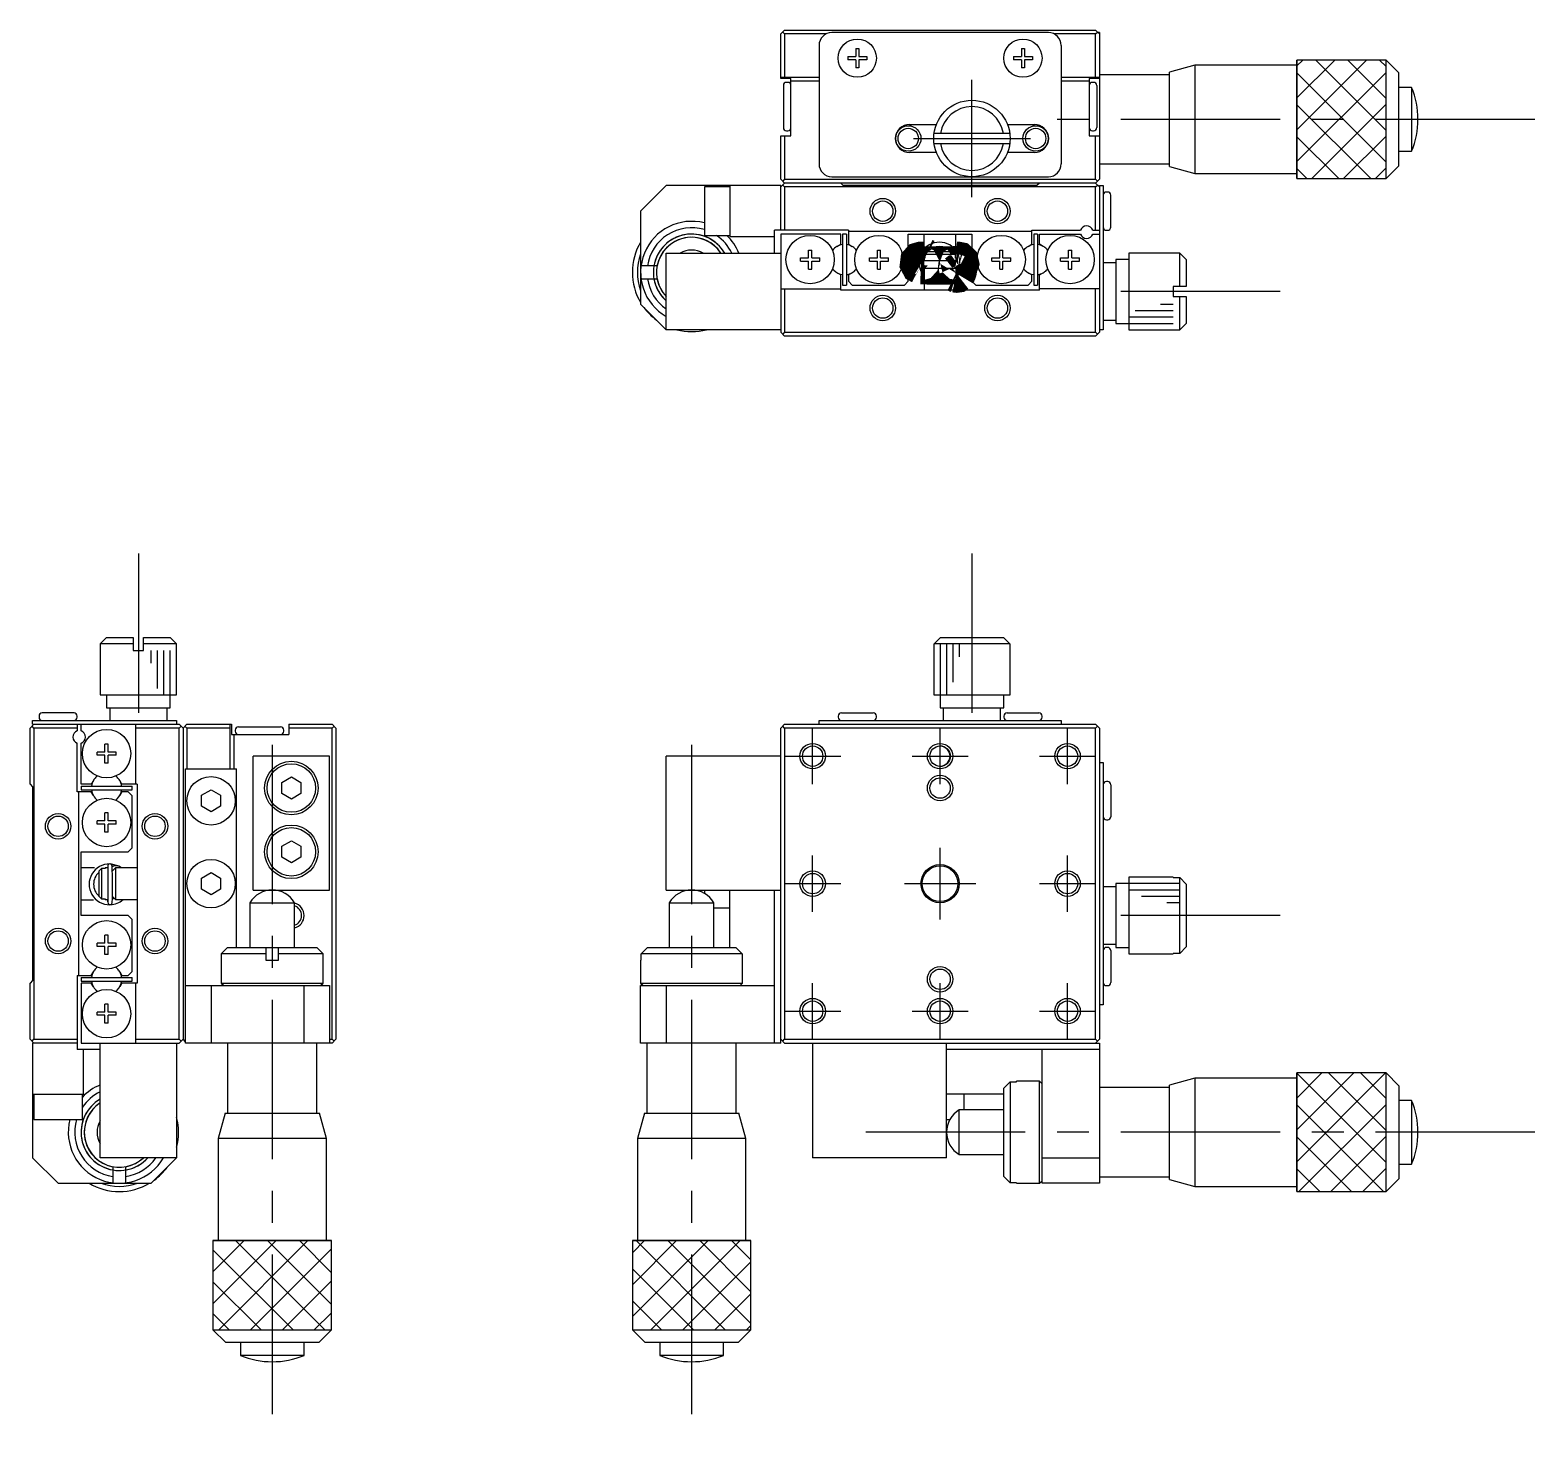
# Model space of a CAD drawing. Extents: x 139 to 374, y 8 to 180.
# Drawn here: x 138.9 to 257, y 69 to 180 of the extents above; entities that cross this region are included whole.
import ezdxf

# ---------------------------------------------------------------- set-up
doc = ezdxf.new("R2010")
doc.units = 0
doc.header["$LTSCALE"] = 10
doc.linetypes.add('CENTER', pattern=[2, 1.25, -0.25, 0.25, -0.25])
doc.layers.get('0').update_dxf_attribs({"linetype": 'CONTINUOUS'})
doc.layers.add('CENTER', color=1, linetype='CENTER')

msp = doc.modelspace()

# ---------------------------------------------------------------- linework, layer by layer
at = {"color": 7, "linetype": 'CONTINUOUS'}
for p, q in [((197.79972, 179.743515), (198.09972, 180.043515)), ((197.79972, 176.243515), (197.79972, 179.743515)), ((197.94972, 179.893515), (198.09972, 179.743515)), ((198.09972, 180.043515), (222.49972, 180.043515)), ((198.09972, 179.743515), (198.09972, 176.343515)), ((201.36383, 179.743515), (198.09972, 179.743515)), ((218.79972, 179.843515), (201.79972, 179.843515)), ((222.49972, 179.743515), (219.23561, 179.743515)), ((222.49972, 180.043515), (222.79972, 179.743515)), ((222.49972, 179.743515), (222.64972, 179.893515)), ((222.49972, 176.343515), (222.49972, 179.743515)), ((222.79972, 179.843515), (222.69972, 179.843515)), ((222.79972, 179.843515), (222.79972, 168.343515)), ((200.79972, 178.843515), (200.79972, 169.543515)), ((203.67472, 178.593515), (203.92472, 178.593515)), ((203.67472, 178.593515), (203.67472, 177.968515)), ((203.92472, 178.593515), (203.92472, 177.968515)), ((216.67472, 178.593515), (216.92472, 178.593515)), ((216.67472, 178.593515), (216.67472, 177.968515)), ((216.92472, 178.593515), (216.92472, 177.968515)), ((219.79972, 178.843515), (219.79972, 169.543515)), ((203.04972, 177.968515), (203.67472, 177.968515)), ((203.04972, 177.968515), (203.04972, 177.718515)), ((203.67472, 177.718515), (203.04972, 177.718515)), ((203.67472, 177.718515), (203.67472, 177.093515)), ((203.92472, 177.968515), (204.54972, 177.968515)), ((203.92472, 177.718515), (203.92472, 177.093515)), ((204.54972, 177.718515), (203.92472, 177.718515)), ((204.54972, 177.968515), (204.54972, 177.718515)), ((216.04972, 177.968515), (216.67472, 177.968515)), ((216.04972, 177.968515), (216.04972, 177.718515)), ((216.67472, 177.718515), (216.04972, 177.718515)), ((216.67472, 177.718515), (216.67472, 177.093515)), ((216.92472, 177.968515), (217.54972, 177.968515)), ((216.92472, 177.718515), (216.92472, 177.093515)), ((217.54972, 177.718515), (216.92472, 177.718515)), ((217.54972, 177.968515), (217.54972, 177.718515)), ((230.29972, 177.293515), (228.29972, 176.743515)), ((238.29972, 177.293515), (230.29972, 177.293515)), ((230.29972, 177.293515), (230.29972, 168.793515)), ((245.29972, 177.693515), (238.29972, 177.693515)), ((238.29972, 168.393515), (238.29972, 177.693515)), ((245.29972, 177.693515), (238.29972, 177.693515)), ((238.29972, 177.693515), (238.29972, 168.393515)), ((245.29972, 168.393515), (245.29972, 177.693515)), ((246.29972, 176.693515), (245.29972, 177.693515)), ((245.29972, 168.393515), (245.29972, 177.693515)), ((197.79972, 176.343515), (200.79972, 176.343515)), ((198.59972, 176.243515), (197.79972, 176.243515)), ((198.59972, 171.743515), (198.59972, 176.243515)), ((200.79972, 176.043515), (198.59972, 176.043515)), ((203.92472, 177.093515), (203.67472, 177.093515)), ((216.92472, 177.093515), (216.67472, 177.093515)), ((219.79972, 176.343515), (222.79972, 176.343515)), ((221.99972, 176.043515), (219.79972, 176.043515)), ((222.79972, 176.243515), (221.99972, 176.243515)), ((221.99972, 176.243515), (221.99972, 171.743515)), ((228.29972, 176.543515), (222.79972, 176.543515)), ((228.29972, 169.343515), (228.29972, 176.743515)), ((246.29972, 169.393515), (246.29972, 176.693515)), ((197.99972, 175.693515), (197.99972, 172.393515)), ((198.34972, 175.943515), (198.24972, 175.943515)), ((222.34972, 175.943515), (222.24972, 175.943515)), ((222.59972, 175.693515), (222.59972, 172.393515)), ((247.29972, 175.543515), (246.29972, 175.543515)), ((247.29972, 175.543515), (247.29972, 170.543515)), ((207.89972, 172.643515), (210.008663, 172.643515)), ((215.590777, 172.643515), (217.69972, 172.643515)), ((197.79972, 168.343515), (197.79972, 171.743515)), ((197.79972, 171.743515), (198.59972, 171.743515)), ((198.09972, 171.743515), (198.09972, 168.343515)), ((198.24972, 172.143515), (198.34972, 172.143515)), ((215.772934, 171.943515), (209.826506, 171.943515)), ((221.99972, 171.743515), (222.79972, 171.743515)), ((222.24972, 172.143515), (222.34972, 172.143515)), ((222.49972, 168.343515), (222.49972, 171.743515)), ((210.008663, 170.443515), (207.89972, 170.443515)), ((209.826506, 171.143515), (215.772934, 171.143515)), ((217.69972, 170.443515), (215.590777, 170.443515)), ((246.29972, 170.543515), (247.29972, 170.543515)), ((222.79972, 169.543515), (228.29972, 169.543515)), ((228.29972, 169.343515), (230.29972, 168.793515)), ((245.29972, 168.393515), (246.29972, 169.393515)), ((188.79972, 167.843515), (186.79972, 165.843515)), ((197.79972, 167.843515), (188.79972, 167.843515)), ((191.79972, 167.743515), (191.79972, 163.943515)), ((193.79972, 167.743515), (191.79972, 167.743515)), ((193.79972, 167.843515), (193.79972, 163.843515)), ((198.09972, 168.043515), (197.79972, 168.343515)), ((197.79972, 167.743515), (198.09972, 168.043515)), ((197.79972, 164.343515), (197.79972, 167.843515)), ((198.09972, 168.343515), (197.94972, 168.193515)), ((197.94972, 167.893515), (198.09972, 167.743515)), ((198.09972, 168.343515), (222.49972, 168.343515)), ((222.49972, 168.043515), (198.09972, 168.043515)), ((222.49972, 167.743515), (198.09972, 167.743515)), ((198.09972, 167.743515), (198.09972, 164.343515)), ((201.79972, 168.543515), (218.79972, 168.543515)), ((202.69972, 167.843515), (202.49972, 168.043515)), ((217.89972, 167.843515), (202.69972, 167.843515)), ((218.09972, 168.043515), (217.89972, 167.843515)), ((222.64972, 168.193515), (222.49972, 168.343515)), ((222.79972, 168.343515), (222.49972, 168.043515)), ((222.79972, 167.743515), (222.49972, 168.043515)), ((222.49972, 167.743515), (222.64972, 167.893515)), ((222.49972, 164.343515), (222.49972, 167.743515)), ((222.79972, 167.843515), (223.09972, 167.843515)), ((222.79972, 167.843515), (222.79972, 156.343515)), ((223.09972, 167.843515), (223.09972, 156.543515)), ((230.29972, 168.793515), (238.29972, 168.793515)), ((238.29972, 168.393515), (245.29972, 168.393515)), ((238.29972, 168.393515), (245.29972, 168.393515)), ((223.44972, 167.343515), (223.34972, 167.343515)), ((223.69972, 164.593515), (223.69972, 167.093515)), ((186.79972, 165.843515), (186.79972, 158.543515)), ((203.09972, 164.343515), (197.29972, 164.343515)), ((197.29972, 162.543515), (197.29972, 164.343515)), ((203.09972, 164.343515), (203.09972, 163.244981)), ((217.49972, 164.243515), (203.09972, 164.243515)), ((217.49972, 164.343515), (221.322751, 164.343515)), ((217.49972, 163.244981), (217.49972, 164.343515)), ((222.27669, 164.343515), (222.79972, 164.343515)), ((223.34972, 164.343515), (223.44972, 164.343515)), ((191.79972, 163.943515), (193.79972, 163.943515)), ((193.79972, 163.843515), (197.29972, 163.843515)), ((202.49972, 164.043515), (197.79972, 164.043515)), ((197.79972, 164.043515), (197.79972, 156.343515)), ((202.20447, 163.074519), (202.49972, 163.244981)), ((202.49972, 163.244981), (202.49972, 164.043515)), ((202.94972, 164.043515), (202.64972, 164.043515)), ((202.64972, 164.043515), (202.64972, 160.043515)), ((202.94972, 164.043515), (202.94972, 160.043515)), ((203.09972, 163.244981), (203.39497, 163.074519)), ((207.79972, 164.043515), (212.79972, 164.043515)), ((207.79972, 160.343515), (207.79972, 164.043515)), ((209.02972, 164.043515), (209.02972, 163.058302)), ((211.52972, 162.989282), (211.52972, 164.043515)), ((212.79972, 164.043515), (212.79972, 160.343515)), ((217.20447, 163.074519), (217.49972, 163.244981)), ((217.94972, 164.043515), (217.64972, 164.043515)), ((217.64972, 164.043515), (217.64972, 160.043515)), ((217.94972, 164.043515), (217.94972, 160.043515)), ((218.09972, 163.244981), (218.09972, 164.043515)), ((218.09972, 164.043515), (221.322751, 164.043515)), ((218.39497, 163.074519), (218.09972, 163.244981)), ((222.27669, 164.043515), (222.79972, 164.043515)), ((188.79972, 162.543515), (197.79972, 162.543515)), ((188.79972, 156.543515), (188.79972, 162.543515)), ((199.34972, 162.168515), (199.97472, 162.168515)), ((199.34972, 161.918515), (199.34972, 162.168515)), ((199.34972, 161.918515), (199.97472, 161.918515)), ((199.97472, 162.793515), (200.22472, 162.793515)), ((199.97472, 162.168515), (199.97472, 162.793515)), ((199.97472, 161.293515), (199.97472, 161.918515)), ((200.22472, 162.168515), (200.22472, 162.793515)), ((200.22472, 162.168515), (200.84972, 162.168515)), ((200.22472, 161.293515), (200.22472, 161.918515)), ((200.22472, 161.918515), (200.84972, 161.918515)), ((200.84972, 161.918515), (200.84972, 162.168515)), ((204.74972, 162.168515), (205.37472, 162.168515)), ((204.74972, 161.918515), (204.74972, 162.168515)), ((204.74972, 161.918515), (205.37472, 161.918515)), ((205.37472, 162.793515), (205.62472, 162.793515)), ((205.37472, 162.168515), (205.37472, 162.793515)), ((205.37472, 161.293515), (205.37472, 161.918515)), ((205.62472, 162.168515), (205.62472, 162.793515)), ((205.62472, 162.168515), (206.24972, 162.168515)), ((205.62472, 161.293515), (205.62472, 161.918515)), ((205.62472, 161.918515), (206.24972, 161.918515)), ((206.24972, 161.918515), (206.24972, 162.168515)), ((211.640231, 161.945134), (208.860576, 161.945134)), ((209.00958, 161.962215), (209.045758, 162.141881)), ((209.049591, 162.079808), (209.025899, 162.060073)), ((209.045758, 162.141881), (209.099486, 162.295869)), ((209.09972, 162.143515), (209.04972, 162.143515)), ((209.04972, 162.143515), (209.04972, 161.943515)), ((209.04972, 161.943515), (209.056849, 161.936387)), ((211.54972, 161.943515), (209.04972, 161.943515)), ((209.099449, 162.266187), (209.087165, 162.265892)), ((209.093005, 162.28023), (209.09972, 162.273515)), ((209.309771, 162.643515), (209.09972, 162.443515)), ((209.09972, 162.443515), (209.09972, 162.143515)), ((211.49972, 162.443515), (209.09972, 162.443515)), ((211.28967, 162.643515), (209.309771, 162.643515)), ((211.49972, 162.443515), (211.28967, 162.643515)), ((211.49972, 162.143515), (211.49972, 162.443515)), ((211.54972, 162.143515), (211.49972, 162.143515)), ((211.545881, 161.939677), (211.54972, 161.943515)), ((211.54972, 161.943515), (211.54972, 162.143515)), ((214.34972, 162.168515), (214.97472, 162.168515)), ((214.34972, 161.918515), (214.34972, 162.168515)), ((214.34972, 161.918515), (214.97472, 161.918515)), ((214.97472, 162.793515), (215.22472, 162.793515)), ((214.97472, 162.168515), (214.97472, 162.793515)), ((214.97472, 161.293515), (214.97472, 161.918515)), ((215.22472, 162.168515), (215.22472, 162.793515)), ((215.22472, 162.168515), (215.84972, 162.168515)), ((215.22472, 161.293515), (215.22472, 161.918515)), ((215.22472, 161.918515), (215.84972, 161.918515)), ((215.84972, 161.918515), (215.84972, 162.168515)), ((219.74972, 162.168515), (220.37472, 162.168515)), ((219.74972, 161.918515), (219.74972, 162.168515)), ((219.74972, 161.918515), (220.37472, 161.918515)), ((220.37472, 162.793515), (220.62472, 162.793515)), ((220.37472, 162.168515), (220.37472, 162.793515)), ((220.37472, 161.293515), (220.37472, 161.918515)), ((220.62472, 162.168515), (220.62472, 162.793515)), ((220.62472, 162.168515), (221.24972, 162.168515)), ((220.62472, 161.293515), (220.62472, 161.918515)), ((220.62472, 161.918515), (221.24972, 161.918515)), ((221.24972, 161.918515), (221.24972, 162.168515)), ((224.09972, 161.793515), (223.09972, 161.793515)), ((224.09972, 162.043515), (224.09972, 157.043515)), ((225.09972, 162.043515), (224.09972, 162.043515)), ((225.09972, 162.543515), (225.09972, 156.543515)), ((229.09972, 162.543515), (225.09972, 162.543515)), ((229.09972, 159.943515), (229.09972, 162.543515)), ((229.59972, 162.043515), (229.09972, 162.543515)), ((229.59972, 162.043515), (229.59972, 159.943515)), ((188.095557, 161.543515), (186.831093, 161.543515)), ((199.97472, 161.293515), (200.22472, 161.293515)), ((202.49972, 160.842049), (202.20447, 161.012512)), ((202.49972, 159.643515), (202.49972, 160.842049)), ((203.39497, 161.012512), (203.09972, 160.842049)), ((203.09972, 160.842049), (203.09972, 160.343515)), ((205.37472, 161.293515), (205.62472, 161.293515)), ((209.28775, 161.581545), (209.04972, 161.343515)), ((211.54972, 161.343515), (209.04972, 161.343515)), ((209.04972, 161.343515), (209.04972, 159.643515)), ((209.145018, 161.438935), (209.079306, 161.585572)), ((209.160565, 161.454368), (209.146642, 161.584136)), ((211.54972, 161.343515), (211.309992, 161.583243)), ((211.54972, 159.643515), (211.54972, 161.343515)), ((211.594839, 160.939442), (211.549731, 160.951051)), ((211.549739, 160.882288), (211.58657, 160.93581)), ((211.591578, 160.943469), (211.659678, 161.058671)), ((211.659678, 161.058671), (211.848455, 161.748326)), ((214.97472, 161.293515), (215.22472, 161.293515)), ((217.49972, 160.842049), (217.20447, 161.012512)), ((217.49972, 160.343515), (217.49972, 160.842049)), ((218.09972, 160.842049), (218.39497, 161.012512)), ((218.09972, 159.643515), (218.09972, 160.842049)), ((220.37472, 161.293515), (220.62472, 161.293515)), ((186.831093, 160.543515), (188.095557, 160.543515)), ((197.79972, 159.743515), (202.49972, 159.743515)), ((198.09972, 159.743515), (198.09972, 156.343515)), ((218.09972, 159.643515), (202.49972, 159.643515)), ((202.64972, 160.043515), (202.94972, 160.043515)), ((203.09972, 160.343515), (203.39972, 160.043515)), ((203.39972, 160.043515), (207.49972, 160.043515)), ((207.49972, 160.043515), (207.79972, 160.343515)), ((212.79972, 160.343515), (213.09972, 160.043515)), ((213.09972, 160.043515), (217.19972, 160.043515)), ((217.19972, 160.043515), (217.49972, 160.343515)), ((217.64972, 160.043515), (217.94972, 160.043515)), ((222.79972, 159.743515), (218.09972, 159.743515)), ((222.49972, 156.343515), (222.49972, 159.743515)), ((228.59972, 159.943515), (228.59972, 159.143515)), ((229.59972, 159.943515), (228.59972, 159.943515)), ((186.79972, 158.543515), (188.79972, 156.543515)), ((228.59972, 159.143515), (229.59972, 159.143515)), ((229.09972, 156.543515), (229.09972, 159.143515)), ((229.59972, 159.143515), (229.59972, 157.043515)), ((223.09972, 157.293515), (224.09972, 157.293515)), ((197.79972, 156.543515), (188.79972, 156.543515)), ((198.09972, 156.043515), (197.79972, 156.343515)), ((198.09972, 156.343515), (197.94972, 156.193515)), ((198.09972, 156.343515), (222.49972, 156.343515)), ((222.49972, 156.043515), (198.09972, 156.043515)), ((222.64972, 156.193515), (222.49972, 156.343515)), ((222.49972, 156.043515), (222.79972, 156.343515)), ((223.09972, 156.543515), (222.79972, 156.543515)), ((224.09972, 157.043515), (225.09972, 157.043515)), ((225.09972, 156.543515), (229.09972, 156.543515)), ((229.09972, 156.543515), (229.59972, 157.043515)), ((144.891284, 132.393415), (144.391284, 131.893415)), ((144.891284, 132.393415), (146.991284, 132.393415)), ((146.991284, 132.393415), (146.991284, 131.393415)), ((147.791284, 132.393415), (149.891284, 132.393415)), ((147.791284, 131.393415), (147.791284, 132.393415)), ((150.391284, 131.893415), (149.891284, 132.393415)), ((209.826506, 131.893415), (210.331928, 132.393415)), ((210.331928, 132.393415), (215.267513, 132.393415)), ((215.267513, 132.393415), (215.772934, 131.893415)), ((146.991284, 131.893415), (144.391284, 131.893415)), ((144.391284, 131.893415), (144.391284, 127.893415)), ((146.991284, 131.393415), (147.791284, 131.393415)), ((150.391284, 131.893415), (147.791284, 131.893415)), ((150.391284, 127.893415), (150.391284, 131.893415)), ((209.79972, 131.393415), (209.826506, 131.393415)), ((209.79972, 131.393415), (209.79972, 127.893415)), ((209.826506, 131.393415), (209.826506, 131.893415)), ((215.772934, 131.893415), (209.826506, 131.893415)), ((215.772934, 131.893415), (215.772934, 131.393415)), ((215.772934, 131.393415), (215.79972, 131.393415)), ((215.79972, 127.893415), (215.79972, 131.393415)), ((144.391284, 127.893415), (150.391284, 127.893415)), ((144.891284, 127.893415), (144.891284, 126.893415)), ((149.891284, 126.893415), (149.891284, 127.893415)), ((209.79972, 127.893415), (215.79972, 127.893415)), ((210.29972, 127.893415), (210.29972, 126.893415)), ((215.29972, 126.893415), (215.29972, 127.893415)), ((142.341284, 126.493415), (139.841284, 126.493415)), ((144.891284, 126.893415), (149.891284, 126.893415)), ((145.141284, 126.893415), (145.141284, 125.893415)), ((149.641284, 125.893415), (149.641284, 126.893415)), ((202.54972, 126.493415), (205.04972, 126.493415)), ((210.29972, 126.893415), (215.29972, 126.893415)), ((210.54972, 126.893415), (210.54972, 125.893415)), ((215.04972, 125.893415), (215.04972, 126.893415)), ((215.54972, 126.493415), (218.04972, 126.493415)), ((139.191284, 125.593415), (138.891284, 125.293415)), ((138.891284, 120.893415), (138.891284, 125.293415)), ((139.191284, 125.293415), (139.041284, 125.443415)), ((139.091284, 125.593415), (139.091284, 125.893415)), ((139.091284, 125.893415), (150.391284, 125.893415)), ((139.091284, 125.593415), (150.591284, 125.593415)), ((139.191284, 125.293415), (139.191284, 100.893415)), ((142.591284, 125.293415), (139.191284, 125.293415)), ((139.591284, 126.243415), (139.591284, 126.143415)), ((142.591284, 126.143415), (142.591284, 126.243415)), ((142.591284, 125.593415), (142.591284, 125.070385)), ((142.891284, 125.070385), (142.891284, 125.593415)), ((147.191284, 120.893415), (147.191284, 125.593415)), ((150.591284, 125.293415), (147.191284, 125.293415)), ((150.391284, 125.893415), (150.391284, 125.593415)), ((150.891284, 125.293415), (150.591284, 125.593415)), ((150.741284, 125.443415), (150.591284, 125.293415)), ((150.591284, 100.893415), (150.591284, 125.293415)), ((150.891284, 125.293415), (151.191284, 125.593415)), ((150.891284, 125.293415), (150.891284, 100.893415)), ((151.191284, 125.293415), (151.041284, 125.443415)), ((151.191284, 125.593415), (154.691284, 125.593415)), ((154.591284, 125.293415), (151.191284, 125.293415)), ((151.191284, 125.293415), (151.191284, 122.093415)), ((154.591284, 122.093415), (154.591284, 125.593415)), ((154.691284, 125.593415), (154.691284, 124.793415)), ((155.241284, 125.393415), (158.541284, 125.393415)), ((159.191284, 125.593415), (162.591284, 125.593415)), ((159.191284, 125.593415), (159.191284, 124.793415)), ((162.591284, 125.293415), (159.191284, 125.293415)), ((162.891284, 125.293415), (162.591284, 125.593415)), ((162.741284, 125.443415), (162.591284, 125.293415)), ((162.591284, 100.893415), (162.591284, 125.293415)), ((162.891284, 125.293415), (162.891284, 100.893415)), ((198.09972, 125.593415), (197.79972, 125.293415)), ((197.79972, 100.593415), (197.79972, 125.293415)), ((198.09972, 125.293415), (197.94972, 125.443415)), ((198.09972, 125.593415), (222.49972, 125.593415)), ((198.09972, 125.293415), (198.09972, 100.893415)), ((222.49972, 125.293415), (198.09972, 125.293415)), ((200.79972, 125.593415), (200.79972, 125.893415)), ((200.79972, 125.893415), (219.79972, 125.893415)), ((202.29972, 126.243415), (202.29972, 126.143415)), ((205.29972, 126.143415), (205.29972, 126.243415)), ((215.29972, 126.243415), (215.29972, 126.143415)), ((218.29972, 126.143415), (218.29972, 126.243415)), ((219.79972, 125.893415), (219.79972, 125.593415)), ((222.79972, 125.293415), (222.49972, 125.593415)), ((222.49972, 125.293415), (222.64972, 125.443415)), ((222.49972, 100.893415), (222.49972, 125.293415)), ((222.79972, 125.293415), (222.79972, 100.893415)), ((142.591284, 120.293415), (142.591284, 124.116446)), ((142.891284, 120.893415), (142.891284, 124.116446)), ((144.766284, 123.418415), (144.766284, 124.043415)), ((145.016284, 124.043415), (144.766284, 124.043415)), ((145.016284, 123.418415), (145.016284, 124.043415)), ((154.691284, 124.793415), (159.191284, 124.793415)), ((154.891284, 124.793415), (154.891284, 122.093415)), ((154.991284, 125.143415), (154.991284, 125.043415)), ((158.791284, 125.043415), (158.791284, 125.143415)), ((144.141284, 123.168415), (144.141284, 123.418415)), ((144.766284, 123.418415), (144.141284, 123.418415)), ((144.766284, 123.168415), (144.141284, 123.168415)), ((144.766284, 122.543415), (144.766284, 123.168415)), ((145.641284, 123.418415), (145.016284, 123.418415)), ((145.641284, 123.168415), (145.016284, 123.168415)), ((145.016284, 122.543415), (145.016284, 123.168415)), ((145.641284, 123.168415), (145.641284, 123.418415)), ((156.391284, 112.593415), (156.391284, 123.093415)), ((162.391284, 123.093415), (156.391284, 123.093415)), ((162.391284, 112.593415), (162.391284, 123.093415)), ((188.79972, 112.593415), (188.79972, 123.093415)), ((197.79972, 123.093415), (188.79972, 123.093415)), ((145.016284, 122.543415), (144.766284, 122.543415)), ((151.091284, 122.093415), (155.091284, 122.093415)), ((151.091284, 100.593415), (151.091284, 122.093415)), ((155.091284, 108.093415), (155.091284, 122.093415)), ((222.79972, 122.593415), (223.09972, 122.593415)), ((223.09972, 122.593415), (223.09972, 103.593415)), ((138.891284, 120.893415), (139.091284, 120.693415)), ((139.091284, 120.693415), (139.091284, 105.493415)), ((143.689818, 120.893415), (142.891284, 120.893415)), ((142.891284, 120.743415), (146.891284, 120.743415)), ((142.891284, 120.743415), (142.891284, 120.443415)), ((143.86028, 121.188665), (143.689818, 120.893415)), ((146.09275, 120.893415), (145.922287, 121.188665)), ((147.291284, 120.893415), (146.09275, 120.893415)), ((146.891284, 120.443415), (146.891284, 120.743415)), ((147.291284, 120.893415), (147.291284, 105.293415)), ((152.341284, 120.026428), (153.091284, 120.459441)), ((153.091284, 120.459441), (153.841284, 120.026428)), ((158.641284, 121.026428), (159.391284, 121.459441)), ((158.641284, 120.160403), (158.641284, 121.026428)), ((159.391284, 121.459441), (160.141284, 121.026428)), ((160.141284, 121.026428), (160.141284, 120.160403)), ((223.44972, 121.093415), (223.34972, 121.093415)), ((223.69972, 120.843415), (223.69972, 118.343415)), ((143.689818, 120.293415), (142.591284, 120.293415)), ((142.691284, 120.293415), (142.691284, 105.893415)), ((142.891284, 120.443415), (146.891284, 120.443415)), ((143.86028, 119.998165), (143.689818, 120.293415)), ((146.09275, 120.293415), (145.922287, 119.998165)), ((146.591284, 120.293415), (146.09275, 120.293415)), ((146.891284, 119.993415), (146.591284, 120.293415)), ((146.891284, 115.893415), (146.891284, 119.993415)), ((152.341284, 119.160403), (152.341284, 120.026428)), ((153.841284, 120.026428), (153.841284, 119.160403)), ((159.391284, 119.72739), (158.641284, 120.160403)), ((160.141284, 120.160403), (159.391284, 119.72739)), ((144.766284, 118.018415), (144.766284, 118.643415)), ((145.016284, 118.643415), (144.766284, 118.643415)), ((145.016284, 118.018415), (145.016284, 118.643415)), ((153.091284, 118.72739), (152.341284, 119.160403)), ((153.841284, 119.160403), (153.091284, 118.72739)), ((223.34972, 118.093415), (223.44972, 118.093415)), ((144.141284, 117.768415), (144.141284, 118.018415)), ((144.766284, 118.018415), (144.141284, 118.018415)), ((144.766284, 117.768415), (144.141284, 117.768415)), ((144.766284, 117.143415), (144.766284, 117.768415)), ((145.016284, 117.143415), (144.766284, 117.143415)), ((145.641284, 118.018415), (145.016284, 118.018415)), ((145.641284, 117.768415), (145.016284, 117.768415)), ((145.016284, 117.143415), (145.016284, 117.768415)), ((145.641284, 117.768415), (145.641284, 118.018415)), ((146.591284, 115.593415), (146.891284, 115.893415)), ((158.641284, 116.026428), (159.391284, 116.459441)), ((158.641284, 115.160403), (158.641284, 116.026428)), ((159.391284, 116.459441), (160.141284, 116.026428)), ((160.141284, 116.026428), (160.141284, 115.160403)), ((142.891284, 115.593415), (146.591284, 115.593415)), ((142.891284, 110.593415), (142.891284, 115.593415)), ((145.002695, 114.546861), (144.978319, 114.423663)), ((145.071862, 114.620413), (145.002695, 114.546861)), ((145.171038, 114.643745), (145.071862, 114.620413)), ((145.267843, 114.606977), (145.171038, 114.643745)), ((145.876128, 114.453374), (145.186473, 114.64215)), ((145.326723, 114.523968), (145.267843, 114.606977)), ((159.391284, 114.72739), (158.641284, 115.160403)), ((160.141284, 115.160403), (159.391284, 114.72739)), ((143.945517, 114.323415), (142.891284, 114.323415)), ((144.491284, 114.293415), (144.291284, 114.083365)), ((144.291284, 114.083365), (144.291284, 112.103466)), ((144.491284, 114.293415), (144.491284, 111.893415)), ((144.791284, 114.293415), (144.491284, 114.293415)), ((144.791284, 114.343415), (144.791284, 114.293415)), ((144.991284, 114.343415), (144.791284, 114.343415)), ((144.978319, 114.423663), (144.974572, 114.34365)), ((144.989665, 114.433926), (144.989665, 111.654271)), ((144.995122, 114.339577), (144.991284, 114.343415)), ((144.991284, 114.343415), (144.991284, 111.843415)), ((145.353845, 114.438747), (145.340801, 114.432614)), ((145.591284, 114.343415), (145.351556, 114.103687)), ((145.38457, 114.451877), (145.353845, 114.438747)), ((145.415902, 114.463457), (145.38457, 114.451877)), ((145.447766, 114.473458), (145.415902, 114.463457)), ((145.480083, 114.481858), (145.447766, 114.473458)), ((145.512773, 114.488634), (145.480083, 114.481858)), ((145.545757, 114.493771), (145.512773, 114.488634)), ((145.578952, 114.497257), (145.545757, 114.493771)), ((145.612278, 114.499082), (145.578952, 114.497257)), ((145.591284, 114.343415), (145.591284, 111.843415)), ((147.291284, 114.343415), (145.591284, 114.343415)), ((145.645653, 114.499242), (145.612278, 114.499082)), ((145.678995, 114.497737), (145.645653, 114.499242)), ((145.712222, 114.494571), (145.678995, 114.497737)), ((145.745252, 114.48975), (145.712222, 114.494571)), ((145.778005, 114.483286), (145.745252, 114.48975)), ((145.810399, 114.475196), (145.778005, 114.483286)), ((145.842354, 114.465498), (145.810399, 114.475196)), ((145.873793, 114.454216), (145.842354, 114.465498)), ((145.904638, 114.441378), (145.873793, 114.454216)), ((145.934812, 114.427014), (145.904638, 114.441378)), ((145.964239, 114.41116), (145.934812, 114.427014)), ((145.99136, 114.394803), (145.964239, 114.41116)), ((145.976507, 114.350185), (145.973096, 114.343415)), ((145.979616, 114.356559), (145.976507, 114.350185)), ((145.982409, 114.362514), (145.979616, 114.356559)), ((145.984876, 114.368026), (145.982409, 114.362514)), ((145.995353, 114.388531), (145.983754, 114.343439)), ((145.987008, 114.373074), (145.984876, 114.368026)), ((145.988796, 114.377639), (145.987008, 114.373074)), ((145.990234, 114.381703), (145.988796, 114.377639)), ((145.991317, 114.385251), (145.990234, 114.381703)), ((145.991311, 114.394834), (145.992158, 114.393733)), ((145.992161, 114.388928), (145.991317, 114.385251)), ((146.05251, 114.343434), (145.991329, 114.385273)), ((145.992158, 114.393733), (145.992442, 114.391761)), ((145.992442, 114.391761), (145.992161, 114.388928)), ((152.341284, 113.526428), (153.091284, 113.959441)), ((152.341284, 112.660403), (152.341284, 113.526428)), ((153.091284, 113.959441), (153.841284, 113.526428)), ((153.841284, 113.526428), (153.841284, 112.660403)), ((228.59972, 113.593415), (225.09972, 113.593415)), ((225.09972, 113.593415), (225.09972, 107.593415)), ((228.59972, 113.593415), (228.59972, 113.566629)), ((228.59972, 113.566629), (229.09972, 113.566629)), ((229.09972, 107.620202), (229.09972, 113.566629)), ((229.09972, 113.566629), (229.59972, 113.061208)), ((153.091284, 112.22739), (152.341284, 112.660403)), ((153.841284, 112.660403), (153.091284, 112.22739)), ((156.391284, 112.593415), (162.391284, 112.593415)), ((188.79972, 112.593415), (197.79972, 112.593415)), ((191.79972, 112.593415), (191.79972, 112.330208)), ((193.79972, 108.093415), (193.79972, 112.593415)), ((197.29972, 100.593415), (197.29972, 112.593415)), ((224.09972, 112.843415), (223.09972, 112.843415)), ((225.09972, 113.093415), (224.09972, 113.093415)), ((224.09972, 113.093415), (224.09972, 108.093415)), ((229.59972, 113.061208), (229.59972, 108.125623)), ((142.891284, 111.823415), (143.876497, 111.823415)), ((144.291284, 112.103466), (144.491284, 111.893415)), ((144.491284, 111.893415), (144.791284, 111.893415)), ((144.792918, 111.839453), (144.63893, 111.893181)), ((144.654569, 111.8867), (144.661284, 111.893415)), ((144.668612, 111.893145), (144.668907, 111.880861)), ((144.711557, 111.880636), (144.705392, 111.867277)), ((144.719183, 111.893415), (144.711557, 111.880636)), ((144.791284, 111.893415), (144.791284, 111.843415)), ((144.791284, 111.843415), (144.991284, 111.843415)), ((144.972584, 111.803275), (144.792918, 111.839453)), ((144.854991, 111.843286), (144.874726, 111.819594)), ((144.971449, 111.843252), (144.975019, 111.732983)), ((144.975019, 111.732983), (144.980888, 111.629305)), ((144.980888, 111.629305), (145.008829, 111.530148)), ((144.991284, 111.843415), (144.998412, 111.850544)), ((145.008829, 111.530148), (145.087111, 111.459911)), ((145.087111, 111.459911), (145.191917, 111.447044)), ((145.191917, 111.447044), (145.285246, 111.496749)), ((145.285246, 111.496749), (145.333292, 111.588339)), ((145.495864, 111.938713), (145.349227, 111.873001)), ((145.480431, 111.95426), (145.350663, 111.940337)), ((145.353254, 112.081445), (145.591284, 111.843415)), ((145.591284, 111.843415), (147.291284, 111.843415)), ((156.141284, 111.593415), (156.141284, 108.093415)), ((156.141284, 111.593415), (159.641284, 111.593415)), ((159.641284, 108.093415), (159.641284, 111.593415)), ((189.04972, 111.593415), (192.54972, 111.593415)), ((189.04972, 111.593415), (189.04972, 108.093415)), ((192.54972, 108.093415), (192.54972, 111.593415)), ((192.54972, 111.193415), (193.79972, 111.193415)), ((146.591284, 110.593415), (142.891284, 110.593415)), ((146.891284, 110.293415), (146.591284, 110.593415)), ((146.891284, 106.193415), (146.891284, 110.293415)), ((144.766284, 108.418415), (144.766284, 109.043415)), ((145.016284, 109.043415), (144.766284, 109.043415)), ((145.016284, 108.418415), (145.016284, 109.043415)), ((144.141284, 108.168415), (144.141284, 108.418415)), ((144.766284, 108.418415), (144.141284, 108.418415)), ((144.766284, 108.168415), (144.141284, 108.168415)), ((144.766284, 107.543415), (144.766284, 108.168415)), ((145.016284, 107.543415), (144.766284, 107.543415)), ((145.641284, 108.418415), (145.016284, 108.418415)), ((145.641284, 108.168415), (145.016284, 108.168415)), ((145.016284, 107.543415), (145.016284, 108.168415)), ((145.641284, 108.168415), (145.641284, 108.418415)), ((154.391284, 108.093415), (153.891284, 107.593415)), ((157.391284, 107.593415), (153.891284, 107.593415)), ((153.891284, 107.593415), (153.891284, 105.293415)), ((154.391284, 108.093415), (161.391284, 108.093415)), ((157.391284, 108.093415), (157.391284, 107.093415)), ((158.391284, 107.093415), (158.391284, 108.093415)), ((161.891284, 107.593415), (158.391284, 107.593415)), ((161.891284, 107.593415), (161.391284, 108.093415)), ((161.891284, 105.293415), (161.891284, 107.593415)), ((186.831093, 107.593415), (187.335619, 108.093415)), ((194.768347, 107.593415), (186.831093, 107.593415)), ((186.831093, 107.093415), (186.831093, 107.593415)), ((187.335619, 108.093415), (194.263822, 108.093415)), ((194.263822, 108.093415), (194.768347, 107.593415)), ((194.768347, 107.593415), (194.768347, 107.093415)), ((223.09972, 108.343415), (224.09972, 108.343415)), ((223.44972, 108.093415), (223.34972, 108.093415)), ((223.69972, 107.843415), (223.69972, 105.343415)), ((224.09972, 108.093415), (225.09972, 108.093415)), ((225.09972, 107.593415), (228.59972, 107.593415)), ((228.59972, 107.620202), (228.59972, 107.593415)), ((229.09972, 107.620202), (228.59972, 107.620202)), ((229.59972, 108.125623), (229.09972, 107.620202)), ((157.391284, 107.093415), (158.391284, 107.093415)), ((186.79972, 107.093415), (186.79972, 105.293415)), ((186.79972, 107.093415), (186.831093, 107.093415)), ((194.768347, 107.093415), (194.79972, 107.093415)), ((194.79972, 105.293415), (194.79972, 107.093415)), ((139.091284, 105.493415), (138.891284, 105.293415)), ((138.891284, 100.893415), (138.891284, 105.293415)), ((142.591284, 105.893415), (143.689818, 105.893415)), ((142.591284, 105.893415), (142.591284, 100.093415)), ((142.891284, 105.743415), (146.891284, 105.743415)), ((142.891284, 105.743415), (142.891284, 105.443415)), ((142.891284, 105.443415), (146.891284, 105.443415)), ((142.891284, 105.293415), (142.891284, 100.593415)), ((143.689818, 105.293415), (142.891284, 105.293415)), ((143.689818, 105.893415), (143.86028, 106.188665)), ((143.86028, 104.998165), (143.689818, 105.293415)), ((145.922287, 106.188665), (146.09275, 105.893415)), ((146.09275, 105.293415), (145.922287, 104.998165)), ((146.09275, 105.893415), (146.591284, 105.893415)), ((147.291284, 105.293415), (146.09275, 105.293415)), ((146.591284, 105.893415), (146.891284, 106.193415)), ((146.891284, 105.443415), (146.891284, 105.743415)), ((147.191284, 100.593415), (147.191284, 105.293415)), ((153.891284, 105.293415), (154.091284, 105.093415)), ((153.891284, 105.293415), (161.891284, 105.293415)), ((161.691284, 105.093415), (161.891284, 105.293415)), ((186.79972, 105.293415), (194.79972, 105.293415)), ((186.79972, 105.293415), (186.99972, 105.093415)), ((194.59972, 105.093415), (194.79972, 105.293415)), ((151.091284, 105.093415), (162.391284, 105.093415)), ((153.091284, 105.093415), (153.091284, 100.593415)), ((160.391284, 100.593415), (160.391284, 105.093415)), ((162.391284, 105.093415), (162.391284, 100.593415)), ((186.79972, 100.593415), (186.79972, 105.093415)), ((186.79972, 105.093415), (197.29972, 105.093415)), ((188.79972, 105.093415), (188.79972, 100.593415)), ((223.34972, 105.093415), (223.44972, 105.093415)), ((144.141284, 102.768415), (144.141284, 103.018415)), ((144.766284, 103.018415), (144.141284, 103.018415)), ((144.766284, 102.768415), (144.141284, 102.768415)), ((144.766284, 103.018415), (144.766284, 103.643415)), ((145.016284, 103.643415), (144.766284, 103.643415)), ((144.766284, 102.143415), (144.766284, 102.768415)), ((145.016284, 103.018415), (145.016284, 103.643415)), ((145.641284, 103.018415), (145.016284, 103.018415)), ((145.641284, 102.768415), (145.016284, 102.768415)), ((145.016284, 102.143415), (145.016284, 102.768415)), ((145.641284, 102.768415), (145.641284, 103.018415)), ((223.09972, 103.593415), (222.79972, 103.593415)), ((145.016284, 102.143415), (144.766284, 102.143415)), ((138.891284, 100.893415), (139.191284, 100.593415)), ((139.041284, 100.743415), (139.191284, 100.893415)), ((142.591284, 100.593415), (139.091284, 100.593415)), ((139.091284, 100.593415), (139.091284, 91.593415)), ((139.191284, 100.893415), (142.591284, 100.893415)), ((142.891284, 100.593415), (150.591284, 100.593415)), ((144.391284, 91.593415), (144.391284, 100.593415)), ((147.191284, 100.893415), (150.591284, 100.893415)), ((150.391284, 100.593415), (150.391284, 91.593415)), ((150.591284, 100.893415), (150.741284, 100.743415)), ((150.891284, 100.893415), (150.591284, 100.593415)), ((151.091284, 100.693415), (150.891284, 100.893415)), ((151.041284, 100.743415), (151.091284, 100.793415)), ((162.591284, 100.593415), (151.091284, 100.593415)), ((154.391284, 100.593415), (154.391284, 95.093415)), ((161.391284, 95.093415), (161.391284, 100.593415)), ((162.391284, 100.893415), (162.591284, 100.893415)), ((162.591284, 100.893415), (162.741284, 100.743415)), ((162.891284, 100.893415), (162.591284, 100.593415)), ((197.79972, 100.593415), (186.79972, 100.593415)), ((187.29972, 100.593415), (187.29972, 95.093415)), ((194.29972, 95.093415), (194.29972, 100.593415)), ((197.79972, 100.893415), (198.09972, 100.593415)), ((197.94972, 100.743415), (198.09972, 100.893415)), ((198.09972, 100.893415), (222.49972, 100.893415)), ((198.09972, 100.593415), (222.79972, 100.593415)), ((200.29972, 100.593415), (200.29972, 91.593415)), ((210.79972, 91.593415), (210.79972, 100.593415)), ((222.64972, 100.743415), (222.49972, 100.893415)), ((222.49972, 100.593415), (222.79972, 100.893415)), ((222.79972, 100.593415), (222.79972, 89.593415)), ((144.391284, 100.093415), (142.591284, 100.093415)), ((143.091284, 96.593415), (143.091284, 100.093415)), ((222.79972, 100.093415), (210.79972, 100.093415)), ((218.29972, 89.593415), (218.29972, 100.093415)), ((245.29972, 98.243415), (238.29972, 98.243415)), ((238.29972, 88.943415), (238.29972, 98.243415)), ((245.29972, 98.243415), (238.29972, 98.243415)), ((238.29972, 98.243415), (238.29972, 88.943415)), ((245.29972, 88.943415), (245.29972, 98.243415)), ((246.29972, 97.243415), (245.29972, 98.243415)), ((245.29972, 88.943415), (245.29972, 98.243415)), ((215.29972, 97.057517), (215.79972, 97.562042)), ((215.29972, 90.129314), (215.29972, 97.057517)), ((215.79972, 97.562042), (215.79972, 89.624788)), ((215.79972, 97.562042), (216.29972, 97.562042)), ((218.09972, 97.593415), (216.29972, 97.593415)), ((216.29972, 97.562042), (216.29972, 97.593415)), ((218.09972, 89.593415), (218.09972, 97.593415)), ((218.29972, 97.393415), (218.09972, 97.593415)), ((228.29972, 97.093415), (222.79972, 97.093415)), ((230.29972, 97.843415), (228.29972, 97.293415)), ((228.29972, 89.893415), (228.29972, 97.293415)), ((230.29972, 97.843415), (230.29972, 89.343415)), ((238.29972, 97.843415), (230.29972, 97.843415)), ((246.29972, 97.243415), (246.29972, 89.943415)), ((139.091284, 96.593415), (143.091284, 96.593415)), ((139.191284, 96.593415), (139.191284, 94.593415)), ((142.991284, 94.593415), (142.991284, 96.593415)), ((215.29972, 96.593415), (210.79972, 96.593415)), ((212.19972, 95.343415), (212.19972, 96.593415)), ((247.29972, 96.093415), (246.29972, 96.093415)), ((247.29972, 96.093415), (247.29972, 91.093415)), ((139.191284, 94.593415), (142.991284, 94.593415)), ((154.191284, 95.093415), (153.641284, 93.093415)), ((154.191284, 95.093415), (161.591284, 95.093415)), ((162.141284, 93.093415), (161.591284, 95.093415)), ((187.09972, 95.093415), (186.54972, 93.093415)), ((187.09972, 95.093415), (194.49972, 95.093415)), ((195.04972, 93.093415), (194.49972, 95.093415)), ((210.79972, 94.593415), (211.062927, 94.593415)), ((211.79972, 91.843415), (211.79972, 95.343415)), ((215.29972, 95.343415), (211.79972, 95.343415)), ((162.141284, 93.093415), (153.641284, 93.093415)), ((153.641284, 93.093415), (153.641284, 85.093415)), ((162.141284, 85.093415), (162.141284, 93.093415)), ((195.04972, 93.093415), (186.54972, 93.093415)), ((186.54972, 93.093415), (186.54972, 85.093415)), ((195.04972, 85.093415), (195.04972, 93.093415)), ((139.091284, 91.593415), (141.091284, 89.593415)), ((150.391284, 91.593415), (144.391284, 91.593415)), ((148.391284, 89.593415), (150.391284, 91.593415)), ((210.79972, 91.593415), (200.29972, 91.593415)), ((211.79972, 91.843415), (215.29972, 91.843415)), ((218.29972, 91.593415), (222.79972, 91.593415)), ((246.29972, 91.093415), (247.29972, 91.093415)), ((145.391284, 90.889252), (145.391284, 89.624788)), ((146.391284, 89.624788), (146.391284, 90.889252)), ((215.79972, 89.624788), (215.29972, 90.129314)), ((218.09972, 89.593415), (218.29972, 89.793415)), ((222.79972, 90.093415), (228.29972, 90.093415)), ((228.29972, 89.893415), (230.29972, 89.343415)), ((245.29972, 88.943415), (246.29972, 89.943415)), ((141.091284, 89.593415), (148.391284, 89.593415)), ((216.29972, 89.624788), (215.79972, 89.624788)), ((216.29972, 89.593415), (216.29972, 89.624788)), ((216.29972, 89.593415), (218.09972, 89.593415)), ((222.79972, 89.593415), (218.29972, 89.593415)), ((230.29972, 89.343415), (238.29972, 89.343415)), ((238.29972, 88.943415), (245.29972, 88.943415)), ((238.29972, 88.943415), (245.29972, 88.943415)), ((153.241284, 85.093415), (162.541284, 85.093415)), ((153.241284, 85.093415), (153.241284, 78.093415)), ((162.541284, 85.093415), (153.241284, 85.093415)), ((153.241284, 85.093415), (153.241284, 78.093415)), ((162.541284, 78.093415), (162.541284, 85.093415)), ((162.541284, 78.093415), (162.541284, 85.093415)), ((186.14972, 85.093415), (186.14972, 78.093415)), ((186.14972, 85.093415), (195.44972, 85.093415)), ((195.44972, 85.093415), (186.14972, 85.093415)), ((186.14972, 85.093415), (186.14972, 78.093415)), ((195.44972, 78.093415), (195.44972, 85.093415)), ((195.44972, 78.093415), (195.44972, 85.093415)), ((153.241284, 78.093415), (154.241284, 77.093415)), ((153.241284, 78.093415), (162.541284, 78.093415)), ((153.241284, 78.093415), (162.541284, 78.093415)), ((161.541284, 77.093415), (162.541284, 78.093415)), ((186.14972, 78.093415), (195.44972, 78.093415)), ((186.14972, 78.093415), (187.14972, 77.093415)), ((186.14972, 78.093415), (195.44972, 78.093415)), ((194.44972, 77.093415), (195.44972, 78.093415)), ((161.541284, 77.093415), (154.241284, 77.093415)), ((155.391284, 77.093415), (155.391284, 76.093415)), ((160.391284, 76.093415), (160.391284, 77.093415)), ((194.44972, 77.093415), (187.14972, 77.093415)), ((188.29972, 77.093415), (188.29972, 76.093415)), ((193.29972, 76.093415), (193.29972, 77.093415)), ((160.391284, 76.093415), (155.391284, 76.093415)), ((193.29972, 76.093415), (188.29972, 76.093415))]:
    msp.add_line(p, q, dxfattribs=at)
at = {"color": 3, "linetype": 'CONTINUOUS'}
for p, q in [((238.29972, 177.230925), (238.762311, 177.693515)), ((238.29972, 174.730925), (241.262311, 177.693515)), ((238.29972, 172.230925), (243.762311, 177.693515)), ((239.788249, 177.693515), (245.29972, 172.182044)), ((242.288249, 177.693515), (245.29972, 174.682044)), ((244.788249, 177.693515), (245.29972, 177.182044)), ((238.29972, 169.730925), (245.29972, 176.730925)), ((238.29972, 176.682044), (245.29972, 169.682044)), ((238.29972, 174.182044), (244.088249, 168.393515)), ((239.462311, 168.393515), (245.29972, 174.230925)), ((238.29972, 171.682044), (241.588249, 168.393515)), ((241.962311, 168.393515), (245.29972, 171.730925)), ((238.29972, 169.182044), (239.088249, 168.393515)), ((244.462311, 168.393515), (245.29972, 169.230925)), ((227.59972, 158.543515), (228.59972, 158.543515)), ((225.09972, 157.543515), (228.59972, 157.543515)), ((225.59972, 158.043515), (228.59972, 158.043515)), ((225.09972, 157.043515), (228.59972, 157.043515)), ((148.391284, 130.393415), (148.391284, 131.393415)), ((148.891284, 128.393415), (148.891284, 131.393415)), ((149.391284, 127.893415), (149.391284, 131.393415)), ((149.891284, 127.893415), (149.891284, 131.393415)), ((210.29972, 131.893415), (210.29972, 127.893415)), ((210.79972, 131.893415), (210.79972, 127.893415)), ((211.29972, 131.893415), (211.29972, 128.893415)), ((211.79972, 131.893415), (211.79972, 130.893415)), ((229.09972, 113.093415), (225.09972, 113.093415)), ((229.09972, 112.593415), (225.09972, 112.593415)), ((229.09972, 112.093415), (226.09972, 112.093415)), ((229.09972, 111.593415), (228.09972, 111.593415)), ((238.29972, 96.281025), (240.262111, 98.243415)), ((238.29972, 93.781025), (242.762111, 98.243415)), ((238.29972, 91.281025), (245.262111, 98.243415)), ((238.29972, 98.232144), (245.29972, 91.232144)), ((240.788449, 98.243415), (245.29972, 93.732144)), ((243.288449, 98.243415), (245.29972, 96.232144)), ((238.29972, 95.732144), (245.088449, 88.943415)), ((238.462111, 88.943415), (245.29972, 95.781025)), ((238.29972, 93.232144), (242.588449, 88.943415)), ((240.962111, 88.943415), (245.29972, 93.281025)), ((238.29972, 90.732144), (240.088449, 88.943415)), ((243.462111, 88.943415), (245.29972, 90.781025)), ((153.241284, 82.639152), (155.695547, 85.093415)), ((153.241284, 80.139152), (158.195547, 85.093415)), ((153.695547, 78.093415), (160.695547, 85.093415)), ((155.021886, 85.093415), (162.021886, 78.093415)), ((157.521886, 85.093415), (162.541284, 80.074017)), ((160.021886, 85.093415), (162.541284, 82.574017)), ((162.521886, 85.093415), (162.541284, 85.074017)), ((186.14972, 84.131025), (187.112111, 85.093415)), ((186.14972, 81.631025), (189.612111, 85.093415)), ((186.14972, 79.131025), (192.112111, 85.093415)), ((186.438449, 85.093415), (193.438449, 78.093415)), ((187.612111, 78.093415), (194.612111, 85.093415)), ((188.938449, 85.093415), (195.44972, 78.582144)), ((191.438449, 85.093415), (195.44972, 81.082144)), ((193.938449, 85.093415), (195.44972, 83.582144)), ((153.241284, 84.374017), (159.521886, 78.093415)), ((156.195547, 78.093415), (162.541284, 84.439152)), ((186.14972, 82.882144), (190.938449, 78.093415)), ((190.112111, 78.093415), (195.44972, 83.431025)), ((153.241284, 81.874017), (157.021886, 78.093415)), ((158.695547, 78.093415), (162.541284, 81.939152)), ((186.14972, 80.382144), (188.438449, 78.093415)), ((192.612111, 78.093415), (195.44972, 80.931025)), ((153.241284, 79.374017), (154.521886, 78.093415)), ((161.195547, 78.093415), (162.541284, 79.439152)), ((195.112111, 78.093415), (195.44972, 78.431025))]:
    msp.add_line(p, q, dxfattribs=at)
at = {"color": 7, "linetype": 'CONTINUOUS', "const_width": 3}
msp.add_lwpolyline([(209.049557, 161.96335), (208.939287, 161.95978), (208.835609, 161.953911), (208.736453, 161.92597), (208.666216, 161.847688), (208.653349, 161.742882), (208.703053, 161.649553), (208.794643, 161.601507, 0.02022), (211.730272, 161.608076), (211.813281, 161.666956), (211.850049, 161.763761), (211.826717, 161.862937), (211.753165, 161.932104), (211.629968, 161.95648), (211.549955, 161.960227)], format="xyb", dxfattribs=at)
for points in [[(209.09972, 162.215615), (209.086941, 162.223242), (209.073582, 162.229407)], [(211.601108, 160.943439), (211.617465, 160.97056), (211.633318, 160.999987), (211.647682, 161.030161), (211.660521, 161.061006), (211.671803, 161.092445), (211.681501, 161.1244), (211.689591, 161.156794), (211.696054, 161.189547), (211.700875, 161.222577), (211.704042, 161.255804), (211.705547, 161.289146), (211.705387, 161.322521), (211.703561, 161.355847), (211.700076, 161.389042), (211.694939, 161.422026), (211.688162, 161.454716), (211.679763, 161.487033), (211.669761, 161.518897), (211.658182, 161.550229), (211.645052, 161.580954), (211.638919, 161.593998)], [(211.591556, 160.943482), (211.588008, 160.944565), (211.583944, 160.946003), (211.579379, 160.947791), (211.574331, 160.949923), (211.568819, 160.95239), (211.562864, 160.955183), (211.55649, 160.958292), (211.54972, 160.961703)], [(211.601138, 160.943488), (211.600038, 160.942641), (211.598066, 160.942357), (211.595233, 160.942638), (211.591556, 160.943482)]]:
    msp.add_lwpolyline(points, dxfattribs=at)
at = {"color": 7, "linetype": 'CONTINUOUS'}
for centre, radius in [((203.79972, 177.843515), 1.5), ((216.79972, 177.843515), 1.5), ((212.79972, 171.543515), 3), ((207.79972, 171.543515), 0.8), ((217.79972, 171.543515), 0.8), ((205.79972, 165.843515), 0.8), ((214.79972, 165.843515), 0.8), ((200.09972, 162.043515), 1.9), ((205.49972, 162.043515), 1.9), ((215.09972, 162.043515), 1.9), ((220.49972, 162.043515), 1.9), ((205.79972, 158.243515), 0.8), ((214.79972, 158.243515), 0.8), ((144.891284, 123.293415), 1.9), ((200.29972, 123.093415), 0.8), ((210.29972, 123.093415), 0.8), ((220.29972, 123.093415), 0.8), ((159.391284, 120.593415), 2.1), ((159.391284, 120.593415), 1.9), ((153.091284, 119.593415), 1.9), ((210.29972, 120.593415), 0.8), ((144.891284, 117.893415), 1.9), ((141.091284, 117.593415), 0.8), ((148.691284, 117.593415), 0.8), ((159.391284, 115.593415), 2.1), ((159.391284, 115.593415), 1.9), ((153.091284, 113.093415), 1.9), ((210.29972, 113.093415), 1.5), ((200.29972, 113.093415), 0.8), ((210.29972, 113.093415), 1.4), ((220.29972, 113.093415), 0.8), ((144.891284, 108.293415), 1.9), ((141.091284, 108.593415), 0.8), ((148.691284, 108.593415), 0.8), ((210.29972, 105.593415), 0.8), ((144.891284, 102.893415), 1.9), ((200.29972, 103.093415), 0.8), ((210.29972, 103.093415), 0.8), ((220.29972, 103.093415), 0.8)]:
    msp.add_circle(centre, radius, dxfattribs=at)
at = {"color": 3, "linetype": 'CONTINUOUS'}
for centre in [(207.79972, 171.543515), (217.79972, 171.543515), (205.79972, 165.843515), (214.79972, 165.843515), (205.79972, 158.243515), (214.79972, 158.243515), (200.29972, 123.093415), (210.29972, 123.093415), (220.29972, 123.093415), (210.29972, 120.593415), (141.091284, 117.593415), (148.691284, 117.593415), (200.29972, 113.093415), (220.29972, 113.093415), (141.091284, 108.593415), (148.691284, 108.593415), (210.29972, 105.593415), (200.29972, 103.093415), (210.29972, 103.093415), (220.29972, 103.093415)]:
    msp.add_circle(centre, 1, dxfattribs=at)
at = {"color": 7, "linetype": 'CONTINUOUS'}
for centre, radius, start, end in [((201.79972, 178.843515), 1, 90, 180), ((218.79972, 178.843515), 1, 0, 90), ((198.24972, 175.693515), 0.25, 90, 180), ((198.34972, 175.693515), 0.25, 0, 90), ((222.24972, 175.693515), 0.25, 90, 180), ((222.34972, 175.693515), 0.25, 0, 90), ((241.29972, 173.043515), 6.5, 337.380135, 22.619865), ((212.79972, 171.543515), 2.5, 9.206896, 170.793104), ((207.89972, 171.543515), 1.1, 90, 270), ((217.69972, 171.543515), 1.1, 270, 90), ((198.24972, 172.393515), 0.25, 180, 270), ((198.34972, 172.393515), 0.25, 270, 0), ((222.24972, 172.393515), 0.25, 180, 270), ((222.34972, 172.393515), 0.25, 270, 0), ((212.79972, 171.543515), 2.5, 189.206896, 350.793104), ((201.79972, 169.543515), 1, 180, 270), ((218.79972, 169.543515), 1, 270, 0), ((223.34972, 167.093515), 0.25, 90, 180), ((223.44972, 167.093515), 0.25, 0, 90), ((190.79972, 161.043515), 4, 75.522488, 240), ((190.79972, 161.043515), 3.5, 73.39845, 171.786789), ((221.79972, 164.193515), 0.5, 17.457603, 162.542397), ((223.34972, 164.593515), 0.25, 180, 270), ((223.44972, 164.593515), 0.25, 270, 0), ((190.79972, 161.043515), 4.65, 149.340738, 210.659262), ((190.79972, 161.043515), 3, 30, 228.189685), ((190.79972, 161.043515), 2.75, 33.055731, 169.524318), ((190.79972, 161.043515), 3.5, 25.376934, 55.952268), ((190.79972, 161.043515), 4, 22.024313, 46.468848), ((202.799721, 162.043515), 1.1905, 97.238372, 142.457024), ((202.799721, 162.043515), 1.1905, 60.000042, 82.761701), ((202.79972, 162.043515), 1.1905, 45, 60), ((210.250362, 161.80975), 1.599335, 359.436236, 180.629192), ((210.251965, 161.809776), 1.250326, 41.833987, 138.168466), ((217.799721, 162.043515), 1.1905, 120.000042, 142.457024), ((217.799721, 162.043515), 1.1905, 97.238411, 120), ((217.799721, 162.043515), 1.1905, 60.000042, 82.761615), ((217.79972, 162.043515), 1.1905, 45, 60), ((221.79972, 164.193515), 0.5, 197.457603, 342.542397), ((190.79972, 161.043515), 4.25, 160.250077, 199.749923), ((190.79972, 161.043515), 1.75, 58.997281, 121.002719), ((202.89186, 161.952515), 1.32, 135.034999, 141.739912), ((202.70758, 161.952515), 1.32, 38.260088, 44.965001), ((202.799721, 162.043515), 1.1905, 37.543078, 44.642946), ((217.89186, 161.952515), 1.32, 135.034999, 141.739912), ((217.70758, 161.952515), 1.32, 38.260088, 44.965001), ((217.799721, 162.043515), 1.1905, 37.543078, 44.642946), ((202.89186, 162.134515), 1.32, 218.260088, 224.965001), ((202.799721, 162.043515), 1.1905, 217.542976, 224.643568), ((202.799721, 162.043515), 1.1905, 224.999966, 262.761628), ((202.799721, 162.043515), 1.1905, 277.238299, 300), ((202.79972, 162.043515), 1.1905, 300, 315), ((202.799721, 162.043515), 1.1905, 314.999966, 322.456922), ((202.70758, 162.134515), 1.32, 315.034999, 321.739912), ((210.242674, 161.803861), 1.591473, 181.97534, 221.422501), ((217.89186, 162.134515), 1.32, 218.260088, 224.965001), ((217.799721, 162.043515), 1.1905, 217.542976, 224.643568), ((217.799721, 162.043515), 1.1905, 224.999966, 262.761636), ((217.799721, 162.043515), 1.1905, 277.238411, 300), ((217.79972, 162.043515), 1.1905, 300, 315), ((217.799721, 162.043515), 1.1905, 314.999966, 322.456922), ((217.70758, 162.134515), 1.32, 315.034999, 321.739912), ((190.79972, 161.043515), 3.5, 188.213211, 235.150095), ((190.79972, 161.043515), 2.75, 190.475682, 223.341758), ((190.79972, 161.043515), 4.65, 216.275393, 233.724607), ((190.79972, 161.043515), 4.65, 255.407449, 284.592551), ((139.841284, 126.243415), 0.25, 90, 180), ((142.341284, 126.243415), 0.25, 0, 90), ((202.54972, 126.243415), 0.25, 90, 180), ((205.04972, 126.243415), 0.25, 0, 90), ((215.54972, 126.243415), 0.25, 90, 180), ((218.04972, 126.243415), 0.25, 0, 90), ((139.841284, 126.143415), 0.25, 180, 270), ((142.341284, 126.143415), 0.25, 270, 0), ((155.241284, 125.143415), 0.25, 90, 180), ((158.541284, 125.143415), 0.25, 0, 90), ((202.54972, 126.143415), 0.25, 180, 270), ((205.04972, 126.143415), 0.25, 270, 0), ((215.54972, 126.143415), 0.25, 180, 270), ((218.04972, 126.143415), 0.25, 270, 0), ((142.741284, 124.593415), 0.5, 107.457603, 252.542397), ((142.741284, 124.593415), 0.5, 287.457603, 72.542397), ((155.241284, 125.043415), 0.25, 180, 270), ((158.541284, 125.043415), 0.25, 270, 0), ((210.27972, 123.093415), 0.8, 270.716216, 89.283784), ((144.891284, 120.593416), 1.1905, 150.000042, 172.761629), ((144.891284, 120.593415), 1.1905, 135, 150), ((144.982284, 120.501275), 1.32, 128.260088, 134.965001), ((144.891284, 120.593416), 1.1905, 127.543078, 134.642946), ((144.891284, 120.593416), 1.1905, 44.999966, 52.456922), ((144.800284, 120.501275), 1.32, 45.034999, 51.739912), ((144.891284, 120.593415), 1.1905, 30, 45), ((144.891284, 120.593416), 1.1905, 7.238411, 30), ((223.34972, 120.843415), 0.25, 90, 180), ((223.44972, 120.843415), 0.25, 0, 90), ((144.891284, 120.593416), 1.1905, 187.238359, 210), ((144.891284, 120.593416), 1.1905, 210.000042, 232.457024), ((144.982284, 120.685556), 1.32, 225.034999, 231.739912), ((144.891284, 120.593416), 1.1905, 307.542976, 314.643568), ((144.800284, 120.685556), 1.32, 308.260088, 314.965001), ((144.891284, 120.593416), 1.1905, 314.999966, 352.761641), ((223.34972, 118.343415), 0.25, 180, 270), ((223.44972, 118.343415), 0.25, 270, 0), ((145.125048, 113.044057), 1.599335, 89.436236, 270.629192), ((145.125023, 113.04566), 1.250326, 131.833987, 228.168466), ((109.048742, 112.974968), 36.311036, 357.81148381, 2.44493507), ((157.891284, 110.562165), 2.03125, 30.510237, 149.489763), ((190.79972, 110.562165), 2.03125, 30.510237, 149.489763), ((145.130938, 113.03637), 1.591473, 271.97534, 311.422501), ((159.391284, 110.593415), 0.8, 288.209957, 71.790043), ((223.34972, 107.843415), 0.25, 90, 180), ((223.44972, 107.843415), 0.25, 0, 90), ((144.891284, 105.593415), 1.1905, 135, 150), ((144.982284, 105.501275), 1.32, 128.260088, 134.965001), ((144.891284, 105.593416), 1.1905, 127.543078, 134.642946), ((144.891284, 105.593416), 1.1905, 44.999966, 52.456922), ((144.800284, 105.501275), 1.32, 45.034999, 51.739912), ((144.891284, 105.593415), 1.1905, 30, 45), ((144.891284, 105.593416), 1.1905, 150.000042, 172.761643), ((144.891284, 105.593416), 1.1905, 187.238411, 232.457024), ((144.891284, 105.593416), 1.1905, 314.999966, 352.761616), ((144.891284, 105.593416), 1.1905, 7.238411, 30), ((223.34972, 105.343415), 0.25, 180, 270), ((223.44972, 105.343415), 0.25, 270, 0), ((144.982284, 105.685556), 1.32, 225.034999, 231.739912), ((144.891284, 105.593416), 1.1905, 307.542976, 314.643568), ((144.800284, 105.685556), 1.32, 308.260088, 314.965001), ((145.891284, 93.593415), 4, 112.024313, 136.468848), ((145.891284, 93.593415), 3, 120, 318.189685), ((145.891284, 93.593415), 3.5, 115.376934, 145.952268), ((145.891284, 93.593415), 2.75, 123.055731, 259.524318), ((241.29972, 93.593415), 6.5, 337.380135, 22.619865), ((145.891284, 93.593415), 4, 165.522488, 330), ((145.891284, 93.593415), 3.5, 163.39845, 261.786789), ((145.891284, 93.593415), 1.75, 148.997281, 211.002719), ((145.891284, 93.593415), 4.65, 345.407449, 14.592551), ((212.83097, 93.593415), 2.03125, 120.510237, 239.489763), ((145.891284, 93.593415), 3.5, 278.213211, 325.150095), ((145.891284, 93.593415), 2.75, 280.475682, 313.341758), ((145.891284, 93.593415), 4.65, 306.275393, 323.724607), ((145.891284, 93.593415), 4.65, 239.340738, 300.659262), ((145.891284, 93.593415), 4.25, 250.250077, 289.749923), ((157.891284, 82.093415), 6.5, 247.380135, 292.619865), ((190.79972, 82.093415), 6.5, 247.380135, 292.619865)]:
    msp.add_arc(centre, radius, start, end, dxfattribs=at)
at = {"color": 3, "linetype": 'CONTINUOUS'}
for centre, radius, start, end in [((190.79972, 161.043515), 3, 30, 170.405932), ((190.79972, 161.043515), 2.75, 33.055731, 223.341758), ((190.79972, 161.043515), 3, 189.594068, 228.189685), ((159.391284, 110.593415), 1, 284.477512, 75.522488), ((145.891284, 93.593415), 3, 120, 260.405932), ((145.891284, 93.593415), 2.75, 123.055731, 313.341758), ((145.891284, 93.593415), 3, 279.594068, 318.189685)]:
    msp.add_arc(centre, radius, start, end, dxfattribs=at)
at = {"layer": 'CENTER', "color": 1, "linetype": 'CENTER'}
for p, q in [((212.79972, 166.943515), (212.79972, 176.143515)), ((256.97472, 173.043515), (216.97472, 173.043515)), ((208.19972, 171.543515), (217.39972, 171.543515)), ((236.97472, 159.543515), (221.97472, 159.543515)), ((147.391284, 138.993415), (147.391284, 123.993415)), ((212.79972, 138.993415), (212.79972, 123.993415)), ((200.29972, 120.893415), (200.29972, 125.293415)), ((210.29972, 120.893415), (210.29972, 125.293415)), ((220.29972, 120.893415), (220.29972, 125.293415)), ((157.891284, 123.993415), (157.891284, 68.993415)), ((190.79972, 123.993415), (190.79972, 68.993415)), ((198.09972, 123.093415), (202.49972, 123.093415)), ((208.09972, 123.093415), (212.49972, 123.093415)), ((218.09972, 123.093415), (222.49972, 123.093415)), ((210.29972, 110.293415), (210.29972, 115.893415)), ((200.29972, 110.893415), (200.29972, 115.293415)), ((220.29972, 110.893415), (220.29972, 115.293415)), ((198.09972, 113.093415), (202.49972, 113.093415)), ((207.49972, 113.093415), (213.09972, 113.093415)), ((218.09972, 113.093415), (222.49972, 113.093415)), ((236.97472, 110.593415), (221.97472, 110.593415)), ((200.29972, 100.893415), (200.29972, 105.293415)), ((210.29972, 100.893415), (210.29972, 105.293415)), ((220.29972, 100.893415), (220.29972, 105.293415)), ((198.09972, 103.093415), (202.49972, 103.093415)), ((208.09972, 103.093415), (212.49972, 103.093415)), ((218.09972, 103.093415), (222.49972, 103.093415)), ((256.97472, 93.593415), (201.97472, 93.593415))]:
    msp.add_line(p, q, dxfattribs=at)

doc.saveas('drawing.dxf')
